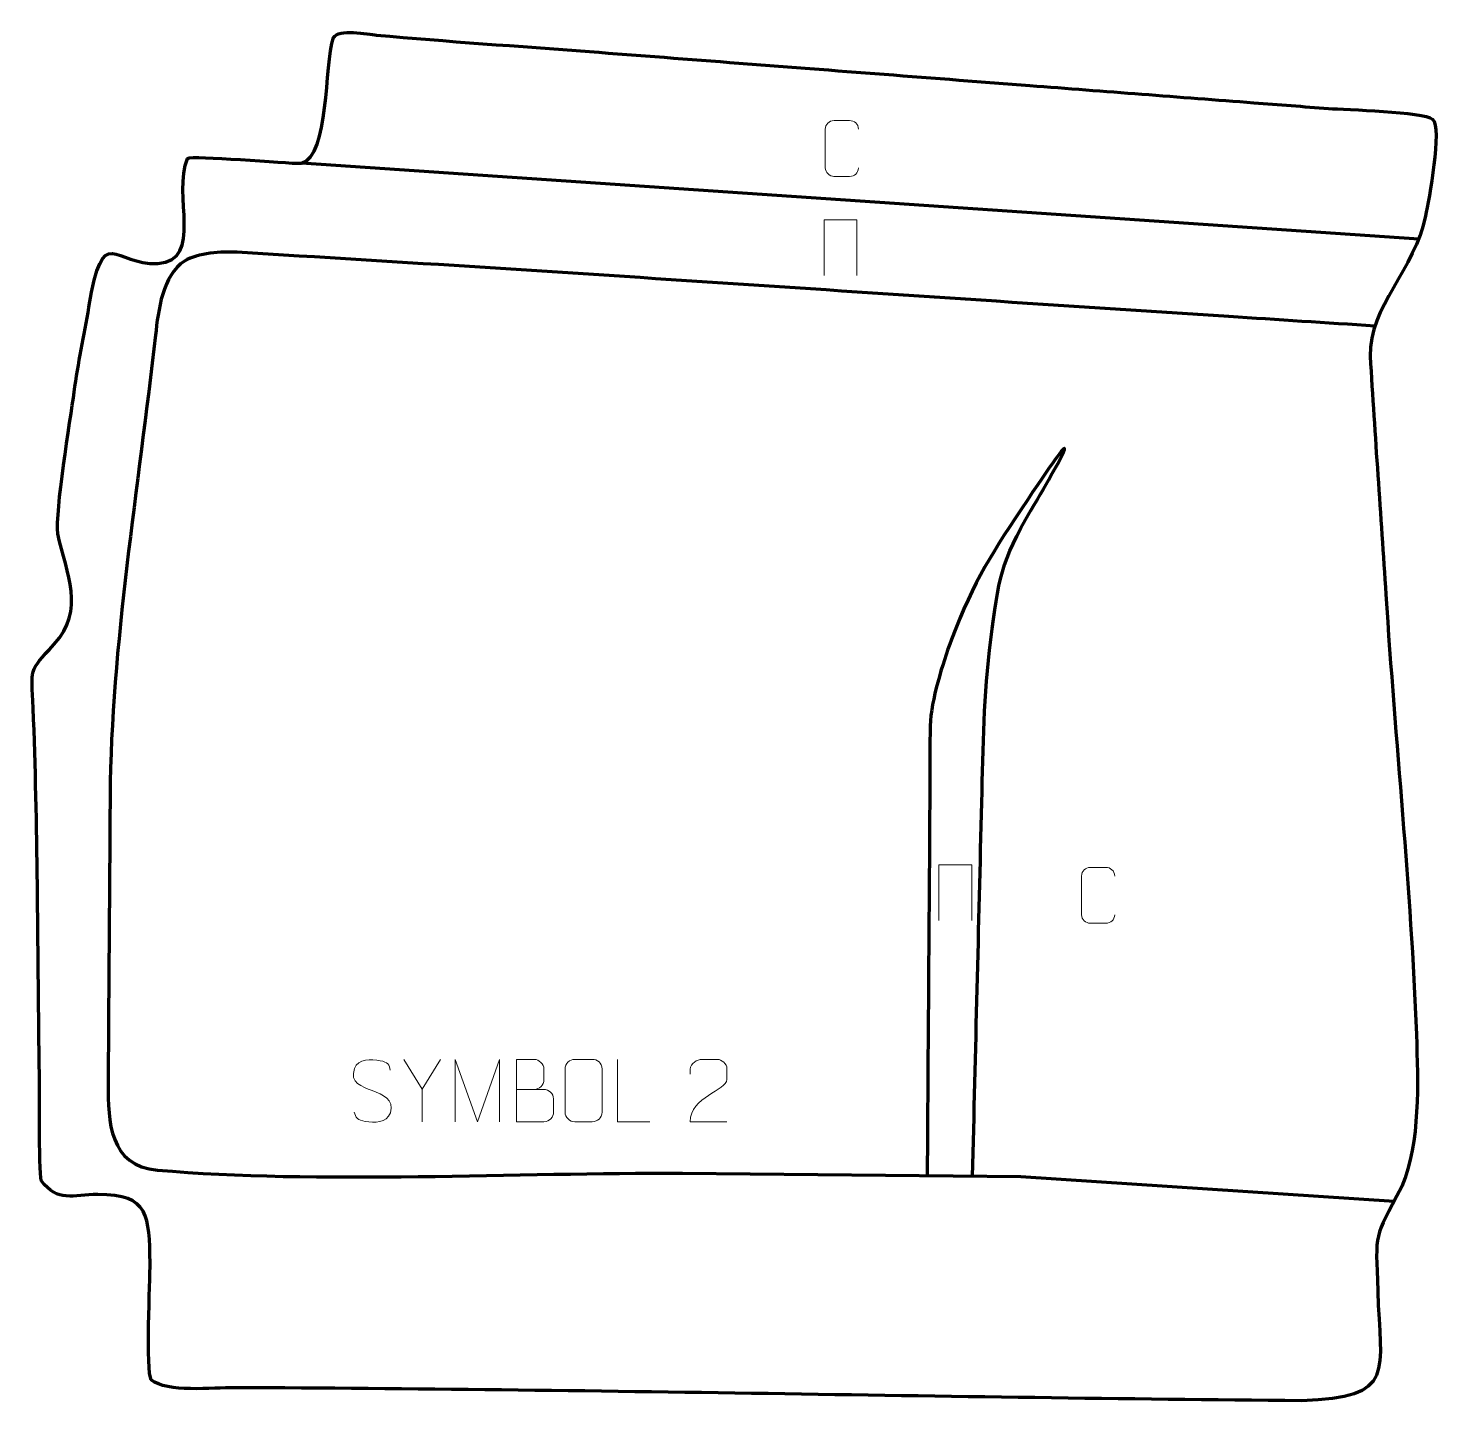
# Model space of a CAD drawing. Header units: millimetres. Extents: x -581 to -15, y 273 to 822.
import ezdxf

# ---------------------------------------------------------------- set-up
doc = ezdxf.new("R2010")
doc.units = ezdxf.units.MM
doc.header["$MEASUREMENT"] = 0
doc.layers.add('layer 2', color=7, linetype='Continuous')
doc.layers.add('layer 3', color=7, linetype='Continuous')

msp = doc.modelspace()

# ---------------------------------------------------------------- linework, layer by layer
at = {"layer": 'layer 2', "color": 142, "lineweight": 158}
msp.add_open_spline([(-24.3445, 737.877), (-24.3445, 737.877), (-471.5206, 768.2145), (-471.5206, 768.2145)], degree=3, dxfattribs=at)
for points, knots in [([(-41.8492, 703.0273), (-61.3276, 704.29), (-80.8061, 705.5527), (-100.2845, 706.8154), (-100.2845, 706.8154), (-232.5992, 715.3926), (-365.011, 724.7187), (-497.3515, 732.5686), (-497.3515, 732.5686), (-503.4396, 732.9298), (-513.0797, 732.3617), (-518.3534, 729.0474), (-518.3534, 729.0474), (-527.2665, 723.4458), (-528.8981, 709.2667), (-530.0054, 699.4248), (-530.0054, 699.4248), (-536.7345, 639.612), (-547.8202, 574.2393), (-548.1927, 515.0397), (-548.1927, 515.0397), (-548.4345, 476.5991), (-548.749, 438.1591), (-548.9586, 399.7183), (-548.9586, 399.7183), (-549.0416, 384.3711), (-548.5326, 366.8066), (-529.1692, 365.0931), (-529.1692, 365.0931), (-465.9716, 359.5006), (-384.2914, 364.1763), (-319.0986, 363.8563), (-319.0986, 363.8563), (-319.0986, 363.8563), (-183.5851, 362.4995), (-183.5851, 362.4995), (-183.5851, 362.4995), (-183.5851, 362.4995), (-34.1998, 352.6138), (-34.1998, 352.6138)], [0, 0, 0, 0, 0.09090909, 0.09090909, 0.09090909, 0.09090909, 0.18181818, 0.18181818, 0.18181818, 0.18181818, 0.27272727, 0.27272727, 0.27272727, 0.27272727, 0.36363636, 0.36363636, 0.36363636, 0.36363636, 0.45454545, 0.45454545, 0.45454545, 0.45454545, 0.54545455, 0.54545455, 0.54545455, 0.54545455, 0.63636364, 0.63636364, 0.63636364, 0.63636364, 0.72727273, 0.72727273, 0.72727273, 0.72727273, 0.81818182, 0.81818182, 0.81818182, 0.81818182, 1, 1, 1, 1]), ([(-202.9121, 362.693), (-201.689, 412.5477), (-200.4659, 462.4024), (-199.2428, 512.2572), (-199.2428, 512.2572), (-198.7354, 535.0933), (-198.4363, 554.6847), (-195.6264, 577.5296), (-195.6264, 577.5296), (-192.5804, 601.2931), (-191.573, 608.9446), (-179.5913, 629.1531), (-179.5913, 629.1531), (-165.2471, 653.3463), (-157.6575, 668.341), (-180.9776, 633.363), (-180.9776, 633.363), (-194.9787, 612.3625), (-202.2405, 601.5725), (-211.3759, 577.5771), (-211.3759, 577.5771), (-215.0277, 567.522), (-219.4947, 553.6658), (-219.9184, 542.9697), (-219.9184, 542.9697), (-219.9184, 542.9697), (-219.9495, 541.4584), (-219.9495, 541.4584), (-219.9495, 541.4584), (-220.0537, 510.3303), (-220.3092, 479.203), (-220.5196, 448.0755), (-220.5196, 448.0755), (-220.7102, 419.6753), (-220.9007, 391.2752), (-221.0912, 362.875)], [0, 0, 0, 0, 0.1, 0.1, 0.1, 0.1, 0.2, 0.2, 0.2, 0.2, 0.3, 0.3, 0.3, 0.3, 0.4, 0.4, 0.4, 0.4, 0.5, 0.5, 0.5, 0.5, 0.6, 0.6, 0.6, 0.6, 0.7, 0.7, 0.7, 0.7, 0.8, 0.8, 0.8, 0.8, 1, 1, 1, 1])]:
    msp.add_open_spline(points, degree=3, knots=knots, dxfattribs=at)
at = {"layer": 'layer 3', "color": 242, "lineweight": 158}
msp.add_open_spline([(-60.4563, 790.1584), (-70.4169, 790.9257), (-80.3775, 791.6929), (-90.3382, 792.4601), (-90.3382, 792.4601), (-120.22, 794.7618), (-150.1019, 797.0635), (-179.9838, 799.3652), (-179.9838, 799.3652), (-189.4464, 800.0941), (-198.9089, 800.8229), (-208.3715, 801.5518), (-208.3715, 801.5518), (-228.2928, 803.0863), (-248.214, 804.6207), (-268.1353, 806.1552), (-268.1353, 806.1552), (-277.5979, 806.8841), (-287.0604, 807.6129), (-296.523, 808.3418), (-296.523, 808.3418), (-316.4443, 809.8763), (-336.3655, 811.4107), (-356.2868, 812.9452), (-356.2868, 812.9452), (-384.5522, 815.1224), (-413.3047, 816.9776), (-441.4828, 819.5439), (-441.4828, 819.5439), (-445.1807, 819.8807), (-456.6227, 822.2687), (-458.7897, 818.5267), (-458.7897, 818.5267), (-462.4105, 807.3842), (-460.3707, 771.4306), (-471.5206, 768.2145), (-471.5206, 768.2145), (-478.0559, 768.0641), (-514.969, 771.6103), (-517.1385, 770.1778), (-517.1385, 770.1778), (-523.3296, 755.5254), (-510.5784, 729.3188), (-529.1223, 728.1317), (-529.1223, 728.1317), (-546.6163, 727.0118), (-550.8636, 745.6177), (-556.6384, 710.5893), (-556.6384, 710.5893), (-558.5412, 699.0792), (-561.0236, 688.2885), (-562.557, 676.723), (-562.557, 676.723), (-564.0985, 665.2243), (-570.2358, 628.7737), (-569.0543, 619.7982), (-569.0543, 619.7982), (-565.7169, 603.6795), (-557.7835, 589.6207), (-570.6632, 575.5426), (-570.6632, 575.5426), (-580.9373, 564.3126), (-579.6503, 566.2264), (-578.9869, 550.1041), (-578.9869, 550.1041), (-577.0568, 503.1928), (-577.2193, 455.3446), (-576.535, 408.3223), (-576.535, 408.3223), (-576.4303, 400.8458), (-576.78, 365.0792), (-575.731, 360.8703), (-575.731, 360.8703), (-569.2552, 351.9909), (-563.0731, 355.228), (-553.1258, 355.3631), (-553.1258, 355.3631), (-532.3033, 355.2777), (-532.5938, 346.5989), (-532.1738, 327.9229), (-532.1738, 327.9229), (-532.1539, 320.9952), (-533.8939, 284.3175), (-531.7035, 281.1153), (-531.7035, 281.1153), (-525.4952, 275.8936), (-506.9884, 277.9624), (-498.3337, 277.9438), (-498.3337, 277.9438), (-355.9013, 277.398), (-213.5841, 273.9132), (-71.201, 272.7483), (-71.201, 272.7483), (-32.9478, 273.7103), (-39.7927, 284.5647), (-40.7508, 316.6527), (-40.7508, 316.6527), (-41.4877, 341.3297), (-42.5606, 336.7244), (-31.0406, 358.5524), (-31.0406, 358.5524), (-23.6085, 376.5125), (-24.7118, 400.0347), (-25.215, 419.3558), (-25.215, 419.3558), (-27.5011, 477.9284), (-33.7325, 536.9214), (-37.483, 595.5635), (-37.483, 595.5635), (-39.535, 627.3115), (-41.8979, 659.1977), (-43.748, 690.9326), (-43.748, 690.9326), (-44.3059, 710.8313), (-25.7933, 725.7584), (-21.555, 747.2066), (-21.555, 747.2066), (-20.3995, 753.1879), (-14.7213, 782.5117), (-18.8293, 785.9386), (-18.8293, 785.9386), (-22.3784, 788.8992), (-53.6405, 789.6916), (-60.4563, 790.1584)], degree=3, knots=[0, 0, 0, 0, 0.03125, 0.03125, 0.03125, 0.03125, 0.0625, 0.0625, 0.0625, 0.0625, 0.09375, 0.09375, 0.09375, 0.09375, 0.125, 0.125, 0.125, 0.125, 0.15625, 0.15625, 0.15625, 0.15625, 0.1875, 0.1875, 0.1875, 0.1875, 0.21875, 0.21875, 0.21875, 0.21875, 0.25, 0.25, 0.25, 0.25, 0.28125, 0.28125, 0.28125, 0.28125, 0.3125, 0.3125, 0.3125, 0.3125, 0.34375, 0.34375, 0.34375, 0.34375, 0.375, 0.375, 0.375, 0.375, 0.40625, 0.40625, 0.40625, 0.40625, 0.4375, 0.4375, 0.4375, 0.4375, 0.46875, 0.46875, 0.46875, 0.46875, 0.5, 0.5, 0.5, 0.5, 0.53125, 0.53125, 0.53125, 0.53125, 0.5625, 0.5625, 0.5625, 0.5625, 0.59375, 0.59375, 0.59375, 0.59375, 0.625, 0.625, 0.625, 0.625, 0.65625, 0.65625, 0.65625, 0.65625, 0.6875, 0.6875, 0.6875, 0.6875, 0.71875, 0.71875, 0.71875, 0.71875, 0.75, 0.75, 0.75, 0.75, 0.78125, 0.78125, 0.78125, 0.78125, 0.8125, 0.8125, 0.8125, 0.8125, 0.84375, 0.84375, 0.84375, 0.84375, 0.875, 0.875, 0.875, 0.875, 0.90625, 0.90625, 0.90625, 0.90625, 0.9375, 0.9375, 0.9375, 0.9375, 1, 1, 1, 1], dxfattribs=at)
at = {"layer": 'layer 3', "color": 250, "lineweight": 9}
for points, knots in [([(-248.5888, 766.3866), (-248.714, 764.3056), (-250.2162, 762.9804), (-252.1399, 762.9707), (-252.1399, 762.9707), (-254.2285, 762.971), (-256.3171, 762.971), (-258.4054, 762.9707), (-258.4054, 762.9707), (-260.1296, 762.8763), (-261.896, 764.5642), (-261.886, 766.371), (-261.886, 766.371), (-261.8856, 771.5392), (-261.8856, 776.7069), (-261.886, 781.8743), (-261.886, 781.8743), (-261.8822, 783.7894), (-260.3177, 785.3293), (-258.3898, 785.3172), (-258.3898, 785.3172), (-256.3068, 785.3172), (-254.2233, 785.3172), (-252.1399, 785.3172), (-252.1399, 785.3172), (-250.3964, 785.349), (-248.6127, 784.0131), (-248.5888, 781.8297)], [0, 0, 0, 0, 0.125, 0.125, 0.125, 0.125, 0.25, 0.25, 0.25, 0.25, 0.375, 0.375, 0.375, 0.375, 0.5, 0.5, 0.5, 0.5, 0.625, 0.625, 0.625, 0.625, 0.75, 0.75, 0.75, 0.75, 1, 1, 1, 1]), ([(-262.3258, 723.2797), (-262.3258, 723.2797), (-262.3258, 745.63), (-262.3258, 745.63), (-262.3258, 745.63), (-262.3258, 745.63), (-249.2075, 745.63), (-249.2075, 745.63), (-249.2075, 745.63), (-249.2075, 745.63), (-249.2075, 723.2797), (-249.2075, 723.2797)], [0, 0, 0, 0, 0.25, 0.25, 0.25, 0.25, 0.5, 0.5, 0.5, 0.5, 1, 1, 1, 1]), ([(-216.3657, 464.9871), (-216.3657, 464.9871), (-216.3657, 487.3374), (-216.3657, 487.3374), (-216.3657, 487.3374), (-216.3657, 487.3374), (-203.2474, 487.3374), (-203.2474, 487.3374), (-203.2474, 487.3374), (-203.2474, 487.3374), (-203.2474, 464.9871), (-203.2474, 464.9871)], [0, 0, 0, 0, 0.25, 0.25, 0.25, 0.25, 0.5, 0.5, 0.5, 0.5, 1, 1, 1, 1]), ([(-146.0078, 467.3482), (-146.133, 465.2672), (-147.6352, 463.942), (-149.5589, 463.9323), (-149.5589, 463.9323), (-151.6475, 463.9326), (-153.7361, 463.9326), (-155.8244, 463.9323), (-155.8244, 463.9323), (-157.5486, 463.8379), (-159.315, 465.5258), (-159.305, 467.3326), (-159.305, 467.3326), (-159.3046, 472.5008), (-159.3046, 477.6685), (-159.305, 482.8359), (-159.305, 482.8359), (-159.3012, 484.751), (-157.7367, 486.2909), (-155.8088, 486.2788), (-155.8088, 486.2788), (-153.7258, 486.2788), (-151.6423, 486.2788), (-149.5589, 486.2788), (-149.5589, 486.2788), (-147.8154, 486.3106), (-146.0317, 484.9747), (-146.0078, 482.7913)], [0, 0, 0, 0, 0.125, 0.125, 0.125, 0.125, 0.25, 0.25, 0.25, 0.25, 0.375, 0.375, 0.375, 0.375, 0.5, 0.5, 0.5, 0.5, 0.625, 0.625, 0.625, 0.625, 0.75, 0.75, 0.75, 0.75, 1, 1, 1, 1]), ([(-443.2127, 396.9272), (-447.461, 398.3976), (-452.3691, 400.1934), (-450.364, 405.7137), (-450.364, 405.7137), (-448.8605, 409.8536), (-443.6469, 409.4651), (-440.0433, 408.864), (-440.0433, 408.864), (-437.1827, 408.3868), (-436.318, 407.1736), (-436.0074, 405.0895)], [0, 0, 0, 0, 0.25, 0.25, 0.25, 0.25, 0.5, 0.5, 0.5, 0.5, 1, 1, 1, 1]), ([(-415.891, 409.4039), (-415.891, 409.4039), (-423.2134, 397.5052), (-423.2134, 397.5052), (-423.2134, 397.5052), (-423.2134, 397.5052), (-423.2127, 384.4503), (-423.2127, 384.4503)], [0, 0, 0, 0, 0.33333333, 0.33333333, 0.33333333, 0.33333333, 1, 1, 1, 1]), ([(-410.0552, 384.4482), (-410.0552, 384.4482), (-410.0552, 409.4061), (-410.0552, 409.4061), (-410.0552, 409.4061), (-410.0552, 409.4061), (-401.1301, 384.4482), (-401.1301, 384.4482), (-401.1301, 384.4482), (-401.1301, 384.4482), (-392.3702, 409.4056), (-392.3702, 409.4056), (-392.3702, 409.4056), (-392.3702, 409.4056), (-392.3702, 384.4482), (-392.3702, 384.4482)], [0, 0, 0, 0, 0.2, 0.2, 0.2, 0.2, 0.4, 0.4, 0.4, 0.4, 0.6, 0.6, 0.6, 0.6, 1, 1, 1, 1]), ([(-385.4373, 397.4151), (-381.7987, 397.4155), (-378.2116, 397.4155), (-374.5722, 397.4151), (-374.5722, 397.4151), (-372.5968, 397.3978), (-370.6732, 395.6617), (-370.6732, 393.6121), (-370.6732, 393.6121), (-370.6736, 392.4835), (-370.6736, 389.4341), (-370.6732, 388.3052), (-370.6732, 388.3052), (-370.6556, 386.4473), (-372.1977, 384.4334), (-374.5192, 384.4503), (-374.5192, 384.4503), (-378.159, 384.4507), (-381.7984, 384.4507), (-385.4373, 384.4503), (-385.4373, 384.4503), (-385.4373, 392.7686), (-385.4373, 401.0864), (-385.4373, 409.4039), (-385.4373, 409.4039), (-383.0636, 409.4039), (-380.6895, 409.4039), (-378.3153, 409.4039), (-378.3153, 409.4039), (-376.6345, 409.4215), (-374.5377, 407.511), (-374.52, 405.5486), (-374.52, 405.5486), (-374.5204, 403.4825), (-374.5204, 403.3365), (-374.52, 401.27), (-374.52, 401.27), (-374.5027, 399.2039), (-376.3572, 397.3978), (-378.3672, 397.4151)], [0, 0, 0, 0, 0.09090909, 0.09090909, 0.09090909, 0.09090909, 0.18181818, 0.18181818, 0.18181818, 0.18181818, 0.27272727, 0.27272727, 0.27272727, 0.27272727, 0.36363636, 0.36363636, 0.36363636, 0.36363636, 0.45454545, 0.45454545, 0.45454545, 0.45454545, 0.54545455, 0.54545455, 0.54545455, 0.54545455, 0.63636364, 0.63636364, 0.63636364, 0.63636364, 0.72727273, 0.72727273, 0.72727273, 0.72727273, 0.81818182, 0.81818182, 0.81818182, 0.81818182, 1, 1, 1, 1]), ([(-362.1521, 409.4254), (-359.8264, 409.4254), (-357.5003, 409.4254), (-355.1742, 409.4254), (-355.1742, 409.4254), (-353.2276, 409.461), (-351.2362, 407.9694), (-351.2095, 405.5318), (-351.2095, 405.5318), (-351.2099, 399.7849), (-351.2099, 394.0376), (-351.2095, 388.2899), (-351.2095, 388.2899), (-351.3493, 385.9665), (-353.0265, 384.4869), (-355.1742, 384.4761), (-355.1742, 384.4761), (-357.5061, 384.4765), (-359.838, 384.4765), (-362.1695, 384.4761), (-362.1695, 384.4761), (-364.0945, 384.3707), (-366.0666, 386.2552), (-366.0554, 388.2725), (-366.0554, 388.2725), (-366.0551, 394.0426), (-366.0551, 399.8123), (-366.0554, 405.5816), (-366.0554, 405.5816), (-366.0512, 407.7197), (-364.3045, 409.4389), (-362.1521, 409.4254)], [0, 0, 0, 0, 0.11111111, 0.11111111, 0.11111111, 0.11111111, 0.22222222, 0.22222222, 0.22222222, 0.22222222, 0.33333333, 0.33333333, 0.33333333, 0.33333333, 0.44444444, 0.44444444, 0.44444444, 0.44444444, 0.55555556, 0.55555556, 0.55555556, 0.55555556, 0.66666667, 0.66666667, 0.66666667, 0.66666667, 0.77777778, 0.77777778, 0.77777778, 0.77777778, 1, 1, 1, 1]), ([(-332.158, 384.4721), (-332.158, 384.4721), (-345.1071, 384.4721), (-345.1071, 384.4721), (-345.1071, 384.4721), (-345.1071, 384.4721), (-345.1071, 409.4257), (-345.1071, 409.4257)], [0, 0, 0, 0, 0.33333333, 0.33333333, 0.33333333, 0.33333333, 1, 1, 1, 1]), ([(-301.2612, 384.4618), (-306.1756, 384.4621), (-311.09, 384.4621), (-316.0041, 384.4618), (-316.0041, 384.4618), (-316.0041, 394.3941), (-301.3531, 397.0353), (-301.2612, 401.3456), (-301.2612, 401.3456), (-301.2615, 402.7697), (-301.2615, 404.1934), (-301.2612, 405.6167), (-301.2612, 405.6167), (-301.2781, 407.6938), (-303.4009, 409.4186), (-305.0719, 409.4359), (-305.0719, 409.4359), (-307.1451, 409.4355), (-309.218, 409.4355), (-311.2904, 409.4359), (-311.2904, 409.4359), (-313.1125, 409.4524), (-315.9372, 407.6603), (-316.0041, 405.5667), (-316.0041, 405.5667), (-316.0041, 405.5667), (-316.0041, 403.5119), (-316.0041, 403.5119)], [0, 0, 0, 0, 0.125, 0.125, 0.125, 0.125, 0.25, 0.25, 0.25, 0.25, 0.375, 0.375, 0.375, 0.375, 0.5, 0.5, 0.5, 0.5, 0.625, 0.625, 0.625, 0.625, 0.75, 0.75, 0.75, 0.75, 1, 1, 1, 1]), ([(-443.2127, 396.9271), (-439.1941, 395.2804), (-434.1646, 393.3921), (-435.9986, 388.0318), (-435.9986, 388.0318), (-437.4584, 383.7654), (-442.3692, 384.0221), (-446.0953, 384.5768), (-446.0953, 384.5768), (-448.8453, 384.9866), (-450.0662, 386.2001), (-450.4442, 388.3123)], [0, 0, 0, 0, 0.25, 0.25, 0.25, 0.25, 0.5, 0.5, 0.5, 0.5, 1, 1, 1, 1])]:
    msp.add_open_spline(points, degree=3, knots=knots, dxfattribs=at)
msp.add_open_spline([(-423.2134, 397.5052), (-423.2134, 397.5052), (-430.5343, 409.4039), (-430.5343, 409.4039)], degree=3, dxfattribs=at)

doc.saveas('drawing.dxf')
